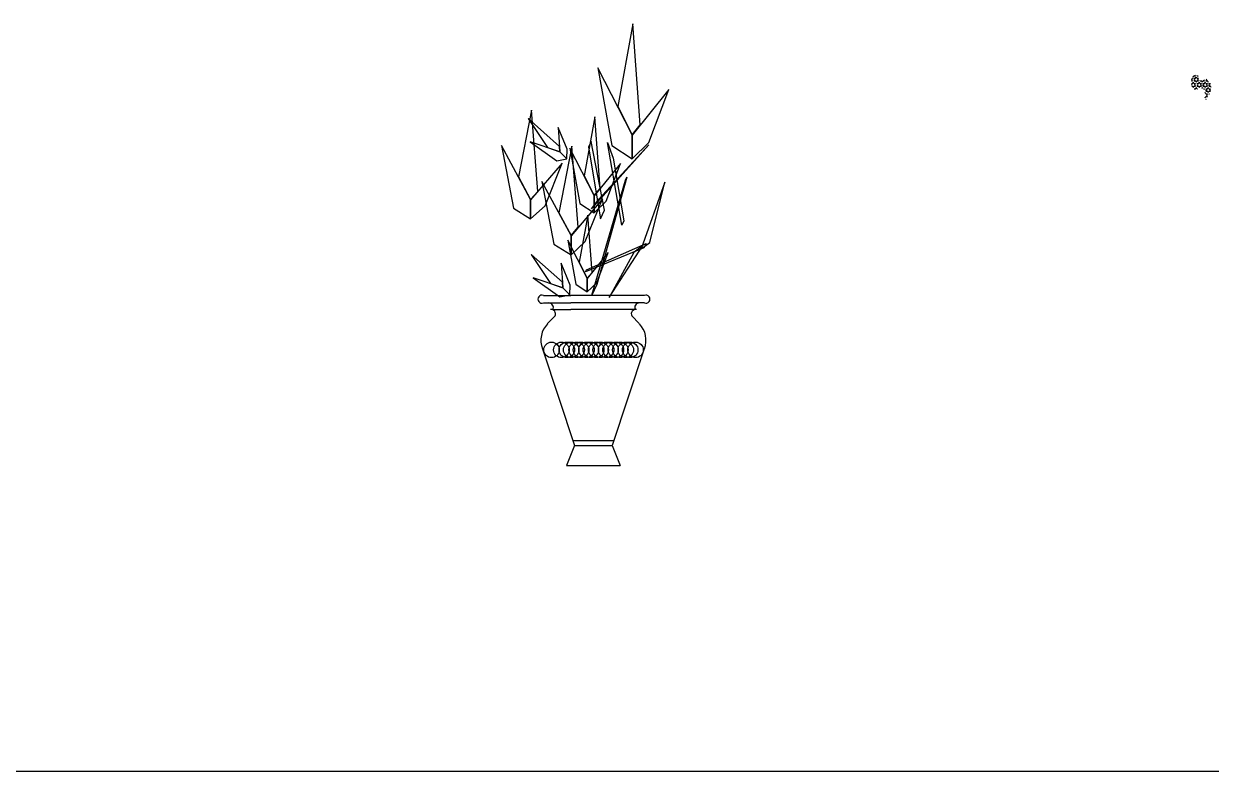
# Model space of a CAD drawing. Header units: millimetres. Extents: x 22565 to 38821, y 15578 to 26720.
# Drawn here: x 30698 to 31936, y 23124 to 23903 of the extents above; entities that cross this region are included whole.
import ezdxf

# ---------------------------------------------------------------- set-up
doc = ezdxf.new("R2010")
doc.units = ezdxf.units.MM
doc.layers.add('www.cad-blocks.net', color=7, linetype='Continuous')

# ---------------------------------------------------------------- blocks, each defined once
blk = doc.blocks.new('A$C0EF40C8D')
for p, q in [((43.9, 177.3), (72.3, 177.3)), ((149.1, 177.3), (72.3, 177.3)), ((43.9, 169.5), (72.3, 169.5)), ((53.8, 162.6), (72.3, 162.6)), ((149.1, 169.5), (72.3, 169.5)), ((139.8, 162.6), (72.3, 162.6)), ((56.1, 156), (48.2, 147.9)), ((135.9, 156), (143.8, 147.9)), ((43, 121.7), (76.1, 21)), ((149, 121.7), (115.4, 21)), ((74.1, 26.1), (117.4, 26.1)), ((76.2, 21), (67.8, 0)), ((76.2, 21), (115.4, 21)), ((115.4, 21), (123.8, 0)), ((67.8, 0), (123.8, 0))]:
    blk.add_line(p, q)
for centre in [(52.3, 120.6), (62.6, 120.6), (68.2, 120.6), (72.8, 120.6), (78.5, 120.6), (83.1, 120.6), (88.7, 120.6), (93.3, 120.6), (98.9, 120.6), (103.5, 120.6), (109.2, 120.6), (113.8, 120.6), (119.4, 120.6), (124, 120.6), (129.7, 120.6), (134.3, 120.6), (139.9, 120.6)]:
    blk.add_circle(centre, 8.1)
for centre, radius, start, end in [((42.3, 173.4), 4.21, 67.8697, 292.1303), ((150.7, 173.4), 4.21, 247.8697, 112.1303), ((49.4, 164.7), 4.82, 333.7153, 92.2438), ((51.9, 158), 4.63, 334.582, 98.9777), ((140.1, 158), 4.63, 81.0223, 205.418), ((143.7, 164.9), 4.59, 89.1983, 210.9807), ((65.8, 130.7), 24.6, 135.8364, 201.5629), ((126.2, 130.7), 24.6, 338.4371, 44.1636)]:
    blk.add_arc(centre, radius, start, end)
for points in [[(136.2, 344.8, 229.9), (144.8, 355.2, 228.1), (137.2, 460.5, 210.3), (121.5, 374.1, 224.9)], [(136.2, 319.8, 234.1), (136.2, 344.8, 229.9), (100.6, 414.6, 218), (115.3, 333.6, 231.7)], [(136.2, 319.8, 234.1), (153.6, 336.7, 231.2), (174.5, 392, 221.9), (136.2, 344.4, 229.9)], [(30.5, 277.3, 257.8), (37.9, 285.7, 254.3), (31.4, 370.4, 219.7), (17.9, 300.9, 248.1)], [(61, 327, 551.9), (60.7, 332.7, 550.5), (28.1, 361.8, 536.5), (48, 331.4, 548)], [(96.7, 281.3, 666.7), (102.9, 288.7, 665.2), (97.4, 363.5, 650.3), (86.2, 302.1, 662.5)], [(68.2, 319.6, 555.2), (68.7, 329.8, 552.9), (59.3, 352.5, 545.6), (61.1, 326.9, 551.9)], [(68.2, 319.6, 555.2), (61, 327, 551.9), (30, 337.3, 542.6), (57.8, 317.5, 553.3)], [(103.3, 257.3, 133.1), (107.6, 266.2, 148.5), (93.6, 337.9, 145.2), (90.7, 331.9, 133.1)], [(93.9, 267.6, 108.2), (101.6, 277.5, 108.2), (153.7, 334.4, 69.5)], [(127.8, 255.1, 116.1), (125.5, 250.4, 106.4), (110.7, 336.8, 113.5), (116.4, 320.4, 116.1)], [(30.5, 257.2, 266), (30.5, 277.3, 257.8), (0, 333.5, 234.8), (12.6, 268.3, 261.4)], [(72.6, 239.9, 1119.8), (80, 248.3, 1116.4), (73.5, 333, 1081.7), (60, 263.5, 1110.1)], [(96.7, 263.5, 670.3), (96.7, 281.3, 666.7), (71.3, 330.9, 656.8), (81.8, 273.3, 668.3)], [(30.5, 257.2, 266), (45.5, 270.8, 260.4), (63.4, 315.3, 242.2), (30.5, 277, 257.9)], [(96.7, 263.5, 670.3), (109.2, 275.5, 667.9), (124.1, 314.8, 660), (96.7, 281, 666.8)], [(99.5, 188.6, 34.1), (94.3, 177.7, 46.2), (129.3, 297.6, 150.7), (130.8, 300.6, 145.2)], [(72.6, 219.8, 1128), (72.6, 239.9, 1119.8), (42.1, 296.1, 1096.8), (54.7, 230.9, 1123.5)], [(145.7, 226, 162.8), (154.7, 232.4, 175.1), (170.5, 295.2, 162.8)], [(72.6, 219.8, 1128), (87.5, 233.4, 1122.5), (105.4, 277.9, 1104.3), (72.6, 239.6, 1119.9)], [(89.6, 195.2, 13.2), (94.6, 201.2, 12), (90.2, 261), (81.2, 211.9, 9.8)], [(89.6, 181.1, 16), (89.6, 195.2, 13.2), (69.3, 234.9, 5.2), (77.7, 188.9, 14.4)], [(87.6, 201.8, 120.5), (88.7, 204.1, 116.1), (151, 231.6, 162.8), (148.7, 226.8, 168.1)], [(112.4, 175.1, 540.7), (112.4, 175.1, 550.4), (147.6, 229.4, 666.6), (138.2, 222.2, 636.6)], [(64.1, 185.3, 1675.3), (63.8, 191, 1673.9), (31.2, 220.1, 1660), (51.1, 189.7, 1671.4)], [(71.3, 177.9, 1678.6), (71.8, 188.1, 1676.4), (62.4, 210.8, 1669), (64.2, 185.2, 1675.4)], [(89.6, 181.1, 16), (99.6, 190.6, 14.1), (111.5, 222.1, 7.8), (89.6, 195.1, 13.2)], [(71.3, 177.9, 1678.6), (64.1, 185.3, 1675.3), (33.1, 195.6, 1666), (60.9, 175.8, 1676.8)]]:
    blk.add_3dface(points)
blk = doc.blocks.new('A$C1E531EA6')
for p, q in [((0, 398.2), (1.1, 398.2)), ((0.1, 400.9), (1.1, 400.9)), ((0.4, 396.8), (0.1, 397.3)), ((0.2, 396.6), (0.4, 396.8)), ((0.4, 402.2), (1.1, 403.6)), ((1.1, 400.9), (0.4, 402.2)), ((0.7, 403.6), (1.1, 403.6)), ((1.1, 398.2), (1.9, 399.5)), ((1.9, 404.9), (1.6, 405.4)), ((1.9, 404.9), (2.7, 406.3)), ((2.7, 398.2), (1.9, 399.5)), ((2.7, 406.3), (4.2, 406.3)), ((3.5, 402.2), (2.7, 403.6)), ((2.7, 403.6), (4.2, 403.6)), ((2.7, 400.9), (3.5, 402.2)), ((2.7, 400.9), (4.2, 400.9)), ((2.7, 398.2), (4.2, 398.2)), ((3.5, 396.8), (4.2, 398.2)), ((4.2, 395.5), (3.5, 396.8)), ((4.2, 406.3), (3.9, 406.9)), ((4.2, 403.6), (5, 404.9)), ((5, 399.5), (4.2, 400.9)), ((5.8, 403.6), (5, 404.9)), ((5, 399.5), (5.8, 400.9)), ((5.8, 406.3), (6, 406.6)), ((5.8, 406.3), (6.8, 406.3)), ((5.8, 403.6), (7.3, 403.6)), ((5.8, 400.9), (7.4, 400.9)), ((6.6, 396.8), (5.8, 398.2)), ((5.8, 398.2), (7.4, 398.2)), ((5.8, 395.5), (6.6, 396.8)), ((6.6, 402.2), (7.3, 403.5)), ((7.4, 400.9), (6.6, 402.2)), ((7.4, 398.2), (8.1, 399.5)), ((7.7, 405.7), (7.5, 405.9)), ((8.9, 398.2), (8.1, 399.5)), ((8.9, 400.9), (9.4, 401.7)), ((8.9, 400.9), (10.5, 400.9)), ((8.9, 398.2), (10.5, 398.2)), ((9.7, 396.8), (10.5, 398.2)), ((10.5, 395.5), (9.7, 396.8)), ((11.2, 399.5), (10.5, 400.9)), ((11.2, 399.5), (12, 400.9)), ((12, 400.9), (13.6, 400.9)), ((12.8, 396.8), (12, 398.2)), ((12, 398.2), (13.6, 398.2)), ((12, 395.5), (12.8, 396.8)), ((13.6, 400.9), (12.9, 402)), ((13.6, 398.2), (14.4, 399.5)), ((15.1, 398.2), (14.4, 399.5)), ((15.1, 400.9), (15.9, 402.2)), ((15.1, 400.9), (16.7, 400.9)), ((15.1, 398.2), (16.7, 398.2)), ((15.9, 402.2), (15.7, 402.6)), ((15.9, 396.8), (16.7, 398.2)), ((16.7, 395.5), (15.9, 396.8)), ((17.5, 399.5), (16.7, 400.9)), ((17.5, 399.5), (17.8, 400.2)), ((19, 396.8), (18.2, 398.2)), ((18.2, 398.2), (19.8, 398.2)), ((18.2, 395.5), (19, 396.8)), ((19.8, 398.2), (19.9, 398.3)), ((0.5, 395.5), (1.1, 395.5)), ((1.9, 394.1), (1.1, 395.5)), ((1.9, 394.2), (2.7, 395.5)), ((2.7, 395.5), (4.2, 395.5)), ((2.7, 392.8), (4.2, 392.8)), ((4.2, 392.8), (5, 394.2)), ((5.8, 392.8), (5, 394.1)), ((5.8, 395.5), (7.4, 395.5)), ((5.8, 392.8), (6.4, 392.8)), ((8.1, 394.1), (7.4, 395.5)), ((8.1, 394.2), (8.9, 395.5)), ((8.9, 395.5), (10.5, 395.5)), ((10.8, 393.4), (11.2, 394.2)), ((11.8, 393.3), (11.2, 394.1)), ((12, 395.5), (13.6, 395.5)), ((12.6, 392.8), (13.6, 392.8)), ((13.2, 392.1), (13.6, 392.8)), ((14.4, 394.1), (13.6, 395.5)), ((14.2, 388.5), (14.4, 388.8)), ((14.4, 394.2), (15.1, 395.5)), ((15.1, 387.4), (14.4, 388.8)), ((14.4, 383.4), (15.1, 384.7)), ((15.1, 395.5), (16.7, 395.5)), ((15.9, 391.5), (15.1, 392.8)), ((15.1, 392.8), (16.7, 392.8)), ((15.1, 390.1), (15.9, 391.5)), ((15.1, 390.1), (16.7, 390.1)), ((15.1, 387.4), (16.7, 387.4)), ((15.1, 384.7), (16.7, 384.7)), ((15.9, 386.1), (16.7, 387.4)), ((16.7, 384.7), (15.9, 386.1)), ((16.7, 392.8), (17.5, 394.2)), ((17.5, 388.8), (16.7, 390.1)), ((18.2, 392.8), (17.5, 394.1)), ((17.5, 388.8), (18.2, 390.1)), ((18.2, 395.5), (19.8, 395.5)), ((18.2, 392.8), (19.8, 392.8)), ((18.2, 390.1), (19.8, 390.1)), ((18.4, 387.1), (18.2, 387.4)), ((18.2, 387.4), (18.7, 387.4)), ((19, 391.5), (19.8, 392.8)), ((19.8, 390.1), (19, 391.5)), ((20.6, 394.1), (19.8, 395.5)), ((14.4, 383.4), (14.3, 383.5)), ((15.3, 381.7), (15.1, 382)), ((15.1, 382), (15.4, 382))]:
    blk.add_line(p, q)
blk = doc.blocks.new('format')
at = {"layer": 'www.cad-blocks.net', "color": 155, "true_color": 0x546d8e}
blk.add_line((23683.3, 23123.7), (38820.7, 23123.7), dxfattribs=at)

msp = doc.modelspace()

# ---------------------------------------------------------------- block references
for name, p in [('A$C1E531EA6', (31915, 23442.3)), ('A$C0EF40C8D', (31195.5, 23442.3))]:
    msp.add_blockref(name, p)
at = {"layer": 'www.cad-blocks.net'}
msp.add_blockref('format', (0, 0), dxfattribs=at)

doc.saveas('drawing.dxf')
